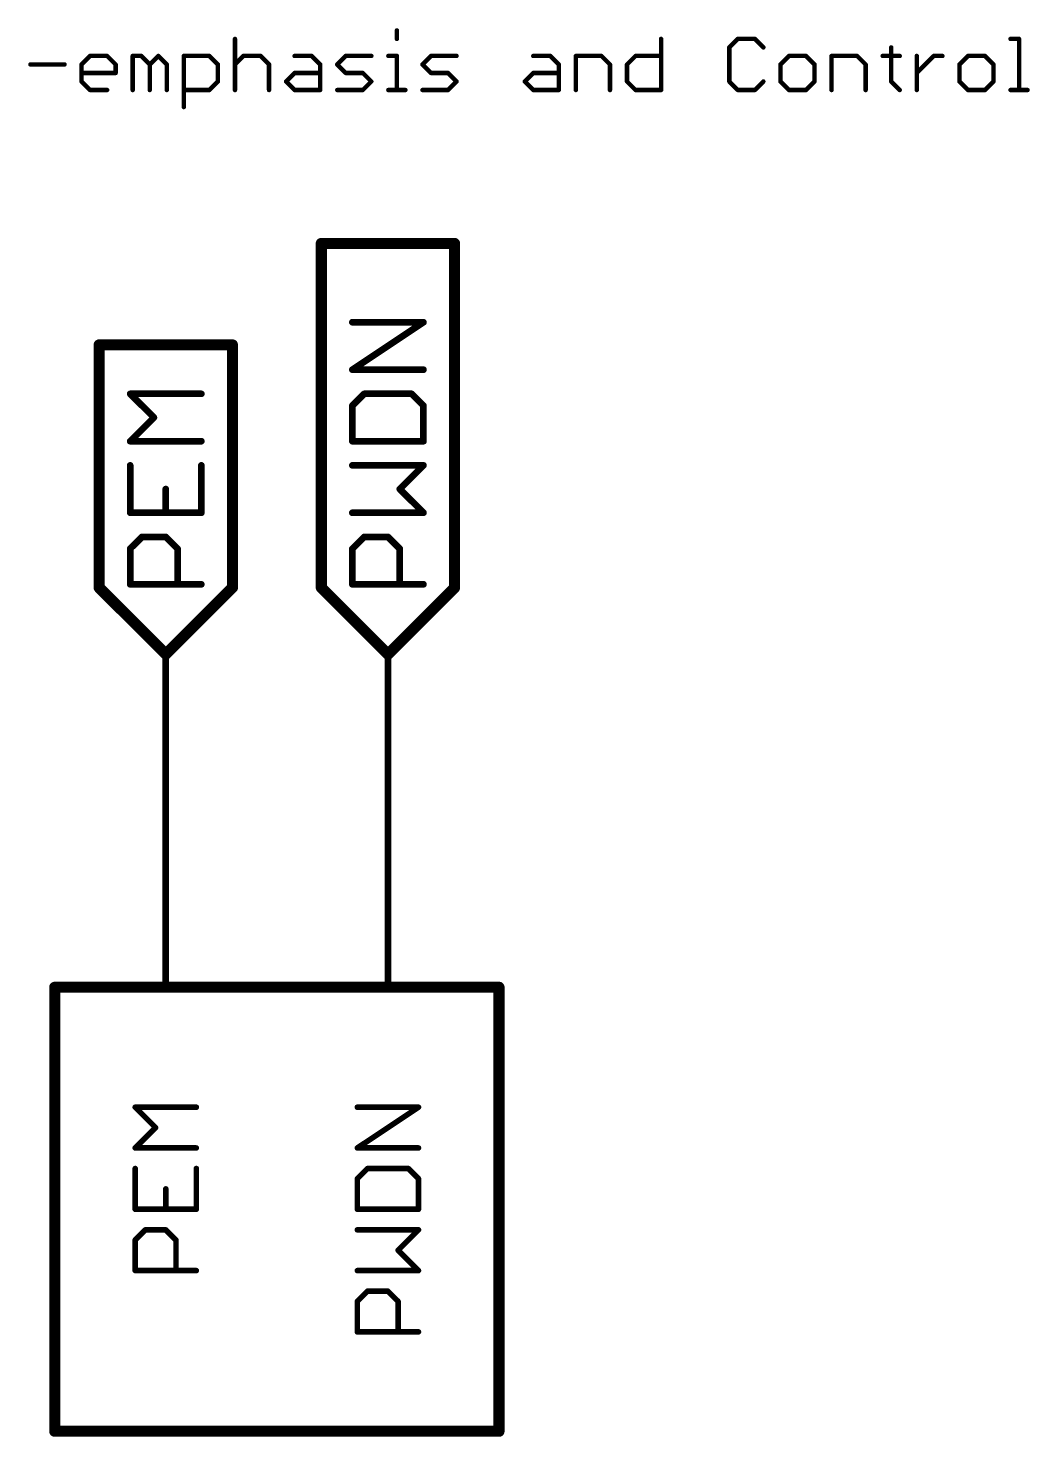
# Model space of a CAD drawing. Extents: x -72 to 265, y -97 to 216.
# Drawn here: x 172.11 to 195.02, y 27.81 to 60.05 of the extents above; entities that cross this region are included whole.
import ezdxf

# ---------------------------------------------------------------- set-up
doc = ezdxf.new("R2010")
doc.units = 0
for name, color, linetype in [('91', 94, 'CONTINUOUS'), ('94', 14, 'CONTINUOUS'), ('95', 251, 'CONTINUOUS')]:
    doc.layers.add(name, color=color, linetype=linetype)

msp = doc.modelspace()

# ---------------------------------------------------------------- linework, layer by layer
at = {"layer": '91', "const_width": 0.1524}
for points in [[(175.26, 43.18), (175.26, 45.72)], [(180.34, 43.18), (180.34, 45.72)]]:
    msp.add_lwpolyline(points, dxfattribs=at)
at = {"layer": '91', "const_width": 0.0762}
for points in [[(175.2981, 45.72, 1), (175.2219, 45.72)], [(180.3781, 45.72, 1), (180.3019, 45.72)], [(175.2219, 43.18, 1), (175.2981, 43.18)], [(180.3019, 43.18, 1), (180.3781, 43.18)]]:
    msp.add_lwpolyline(points, format="xyb", dxfattribs=at)
at = {"layer": '94'}
for points, const_width in [([(175.26, 43.18), (175.26, 38.1)], 0.1524), ([(180.34, 43.18), (180.34, 38.1)], 0.1524), ([(182.88, 38.1), (172.72, 38.1)], 0.254), ([(172.72, 38.1), (172.72, 27.94)], 0.254), ([(182.88, 27.94), (182.88, 38.1)], 0.254), ([(172.72, 27.94), (182.88, 27.94)], 0.254)]:
    msp.add_lwpolyline(points, dxfattribs=dict(at, const_width=const_width))
for points, const_width in [([(175.2981, 43.18, 1), (175.2219, 43.18)], 0.0762), ([(180.3781, 43.18, 1), (180.3019, 43.18)], 0.0762), ([(172.72, 38.1635, 1), (172.72, 38.0365)], 0.127), ([(172.7835, 38.1, 1), (172.6565, 38.1)], 0.127), ([(175.2219, 38.1, 1), (175.2981, 38.1)], 0.0762), ([(180.3019, 38.1, 1), (180.3781, 38.1)], 0.0762), ([(182.9435, 38.1, 1), (182.8165, 38.1)], 0.127), ([(182.88, 38.0365, 1), (182.88, 38.1635)], 0.127), ([(172.72, 28.0035, 1), (172.72, 27.8765)], 0.127), ([(182.88, 27.8765, 1), (182.88, 28.0035)], 0.127), ([(172.6565, 27.94, 1), (172.7835, 27.94)], 0.127), ([(182.8165, 27.94, 1), (182.9435, 27.94)], 0.127)]:
    msp.add_lwpolyline(points, format="xyb", dxfattribs=dict(at, const_width=const_width))
at = {"layer": '95'}
for points, const_width in [([(180.5448, 59.9951), (180.5448, 59.8002)], 0.1016), ([(176.8417, 59.8002), (176.8417, 58.6308)], 0.1016), ([(186.5867, 59.8002), (186.5867, 58.6308)], 0.1016), ([(188.3407, 59.8002), (188.1458, 59.6053)], 0.1016), ([(188.1458, 59.6053), (188.1458, 58.8257)], 0.1016), ([(188.7305, 59.8002), (188.3407, 59.8002)], 0.1016), ([(188.9254, 59.6053), (188.7305, 59.8002)], 0.1016), ([(191.8489, 59.6053), (191.8489, 58.8257)], 0.1016), ([(194.5775, 59.8002), (194.7724, 59.8002)], 0.1016), ([(194.7724, 59.8002), (194.7724, 58.6308)], 0.1016), ([(173.3335, 59.2155), (173.5284, 59.4104)], 0.1016), ([(173.5284, 59.4104), (173.9182, 59.4104)], 0.1016), ([(173.9182, 59.4104), (174.1131, 59.2155)], 0.1016), ([(174.5029, 58.6308), (174.5029, 59.4104)], 0.1016), ([(174.5029, 59.4104), (174.6978, 59.4104)], 0.1016), ([(174.6978, 59.4104), (174.8927, 59.2155)], 0.1016), ([(174.8927, 59.2155), (175.0876, 59.4104)], 0.1016), ([(175.0876, 59.4104), (175.2825, 59.2155)], 0.1016), ([(175.6723, 58.241), (175.6723, 59.4104)], 0.1016), ([(175.6723, 59.4104), (176.257, 59.4104)], 0.1016), ([(176.257, 59.4104), (176.4519, 59.2155)], 0.1016), ([(176.8417, 59.2155), (177.0366, 59.4104)], 0.1016), ([(177.0366, 59.4104), (177.4264, 59.4104)], 0.1016), ([(177.4264, 59.4104), (177.6213, 59.2155)], 0.1016), ([(178.206, 59.4104), (178.5958, 59.4104)], 0.1016), ([(178.5958, 59.4104), (178.7907, 59.2155)], 0.1016), ([(179.1805, 59.2155), (179.3754, 59.4104)], 0.1016), ([(179.3754, 59.4104), (179.9601, 59.4104)], 0.1016), ([(180.3499, 59.4104), (180.5448, 59.4104)], 0.1016), ([(180.5448, 59.4104), (180.5448, 58.6308)], 0.1016), ([(181.1295, 59.2155), (181.3244, 59.4104)], 0.1016), ([(181.3244, 59.4104), (181.9091, 59.4104)], 0.1016), ([(183.6632, 59.4104), (184.053, 59.4104)], 0.1016), ([(184.053, 59.4104), (184.2479, 59.2155)], 0.1016), ([(184.6377, 58.6308), (184.6377, 59.4104)], 0.1016), ([(184.6377, 59.4104), (185.2224, 59.4104)], 0.1016), ([(185.2224, 59.4104), (185.4173, 59.2155)], 0.1016), ([(185.8071, 59.2155), (186.002, 59.4104)], 0.1016), ([(186.002, 59.4104), (186.5867, 59.4104)], 0.1016), ([(189.5101, 59.4104), (189.3152, 59.2155)], 0.1016), ([(189.8999, 59.4104), (189.5101, 59.4104)], 0.1016), ([(190.0948, 59.2155), (189.8999, 59.4104)], 0.1016), ([(190.4846, 58.6308), (190.4846, 59.4104)], 0.1016), ([(190.4846, 59.4104), (191.0693, 59.4104)], 0.1016), ([(191.0693, 59.4104), (191.2642, 59.2155)], 0.1016), ([(191.654, 59.4104), (192.0438, 59.4104)], 0.1016), ([(192.4336, 58.6308), (192.4336, 59.4104)], 0.1016), ([(192.4336, 59.0206), (192.8234, 59.4104)], 0.1016), ([(192.8234, 59.4104), (193.0183, 59.4104)], 0.1016), ([(193.603, 59.4104), (193.4081, 59.2155)], 0.1016), ([(193.9928, 59.4104), (193.603, 59.4104)], 0.1016), ([(194.1877, 59.2155), (193.9928, 59.4104)], 0.1016), ([(172.1641, 59.2155), (172.9437, 59.2155)], 0.1016), ([(173.3335, 58.8257), (173.3335, 59.2155)], 0.1016), ([(174.1131, 59.0206), (173.3335, 59.0206)], 0.1016), ([(174.1131, 59.2155), (174.1131, 59.0206)], 0.1016), ([(174.8927, 59.2155), (174.8927, 58.6308)], 0.1016), ([(175.2825, 59.2155), (175.2825, 58.6308)], 0.1016), ([(176.4519, 59.2155), (176.4519, 58.8257)], 0.1016), ([(177.6213, 59.2155), (177.6213, 58.6308)], 0.1016), ([(178.0111, 58.8257), (178.206, 59.0206)], 0.1016), ([(178.206, 59.0206), (178.7907, 59.0206)], 0.1016), ([(178.7907, 59.2155), (178.7907, 58.6308)], 0.1016), ([(179.3754, 59.0206), (179.1805, 59.2155)], 0.1016), ([(179.7652, 59.0206), (179.3754, 59.0206)], 0.1016), ([(179.9601, 58.8257), (179.7652, 59.0206)], 0.1016), ([(181.3244, 59.0206), (181.1295, 59.2155)], 0.1016), ([(181.7142, 59.0206), (181.3244, 59.0206)], 0.1016), ([(181.9091, 58.8257), (181.7142, 59.0206)], 0.1016), ([(183.4683, 58.8257), (183.6632, 59.0206)], 0.1016), ([(183.6632, 59.0206), (184.2479, 59.0206)], 0.1016), ([(184.2479, 59.2155), (184.2479, 58.6308)], 0.1016), ([(185.4173, 59.2155), (185.4173, 58.6308)], 0.1016), ([(185.8071, 58.8257), (185.8071, 59.2155)], 0.1016), ([(189.3152, 59.2155), (189.3152, 58.8257)], 0.1016), ([(190.0948, 58.8257), (190.0948, 59.2155)], 0.1016), ([(191.2642, 59.2155), (191.2642, 58.6308)], 0.1016), ([(193.4081, 59.2155), (193.4081, 58.8257)], 0.1016), ([(194.1877, 58.8257), (194.1877, 59.2155)], 0.1016), ([(173.5284, 58.6308), (173.3335, 58.8257)], 0.1016), ([(173.9182, 58.6308), (173.5284, 58.6308)], 0.1016), ([(176.257, 58.6308), (175.6723, 58.6308)], 0.1016), ([(176.4519, 58.8257), (176.257, 58.6308)], 0.1016), ([(178.206, 58.6308), (178.0111, 58.8257)], 0.1016), ([(178.7907, 58.6308), (178.206, 58.6308)], 0.1016), ([(179.1805, 58.6308), (179.7652, 58.6308)], 0.1016), ([(179.7652, 58.6308), (179.9601, 58.8257)], 0.1016), ([(180.3499, 58.6308), (180.7397, 58.6308)], 0.1016), ([(181.1295, 58.6308), (181.7142, 58.6308)], 0.1016), ([(181.7142, 58.6308), (181.9091, 58.8257)], 0.1016), ([(183.6632, 58.6308), (183.4683, 58.8257)], 0.1016), ([(184.2479, 58.6308), (183.6632, 58.6308)], 0.1016), ([(186.002, 58.6308), (185.8071, 58.8257)], 0.1016), ([(186.5867, 58.6308), (186.002, 58.6308)], 0.1016), ([(188.1458, 58.8257), (188.3407, 58.6308)], 0.1016), ([(188.3407, 58.6308), (188.7305, 58.6308)], 0.1016), ([(188.7305, 58.6308), (188.9254, 58.8257)], 0.1016), ([(189.3152, 58.8257), (189.5101, 58.6308)], 0.1016), ([(189.5101, 58.6308), (189.8999, 58.6308)], 0.1016), ([(189.8999, 58.6308), (190.0948, 58.8257)], 0.1016), ([(191.8489, 58.8257), (192.0438, 58.6308)], 0.1016), ([(193.4081, 58.8257), (193.603, 58.6308)], 0.1016), ([(193.603, 58.6308), (193.9928, 58.6308)], 0.1016), ([(193.9928, 58.6308), (194.1877, 58.8257)], 0.1016), ([(194.5775, 58.6308), (194.9673, 58.6308)], 0.1016), ([(178.816, 47.244), (178.816, 55.1199)], 0.254), ([(178.816, 55.1199), (181.864, 55.1199)], 0.254), ([(181.864, 47.244), (181.864, 55.1199)], 0.254), ([(179.5258, 52.2317), (181.1528, 53.3163)], 0.1524), ([(181.1528, 53.3163), (179.5258, 53.3163)], 0.1524), ([(173.736, 47.244), (173.736, 52.7992)], 0.254), ([(173.736, 52.7992), (176.784, 52.7992)], 0.254), ([(176.784, 47.244), (176.784, 52.7992)], 0.254), ([(181.1528, 52.2317), (179.5258, 52.2317)], 0.1524), ([(174.9881, 51.1368), (174.4458, 51.6792)], 0.1524), ([(174.4458, 51.6792), (176.0728, 51.6792)], 0.1524), ([(179.797, 51.6792), (179.5258, 51.408)], 0.1524), ([(180.8816, 51.6792), (179.797, 51.6792)], 0.1524), ([(181.1528, 51.408), (180.8816, 51.6792)], 0.1524), ([(179.5258, 51.408), (179.5258, 50.5945)], 0.1524), ([(181.1528, 50.5945), (181.1528, 51.408)], 0.1524), ([(174.4458, 50.5945), (174.9881, 51.1368)], 0.1524), ([(176.0728, 50.5945), (174.4458, 50.5945)], 0.1524), ([(179.5258, 50.5945), (181.1528, 50.5945)], 0.1524), ([(174.4458, 50.042), (174.4458, 48.9574)], 0.1524), ([(176.0728, 48.9574), (176.0728, 50.042)], 0.1524), ([(181.1528, 50.042), (179.5258, 50.042)], 0.1524), ([(180.6105, 49.4997), (181.1528, 50.042)], 0.1524), ([(175.2593, 48.9574), (175.2593, 49.4997)], 0.1524), ([(181.1528, 48.9574), (180.6105, 49.4997)], 0.1524), ([(174.4458, 48.9574), (176.0728, 48.9574)], 0.1524), ([(179.5258, 48.9574), (181.1528, 48.9574)], 0.1524), ([(174.4458, 48.1337), (174.717, 48.4049)], 0.1524), ([(174.717, 48.4049), (175.2593, 48.4049)], 0.1524), ([(175.2593, 48.4049), (175.5305, 48.1337)], 0.1524), ([(179.5258, 48.1337), (179.797, 48.4049)], 0.1524), ([(179.797, 48.4049), (180.3393, 48.4049)], 0.1524), ([(180.3393, 48.4049), (180.6105, 48.1337)], 0.1524), ([(174.4458, 47.3202), (174.4458, 48.1337)], 0.1524), ([(175.5305, 48.1337), (175.5305, 47.3202)], 0.1524), ([(179.5258, 47.3202), (179.5258, 48.1337)], 0.1524), ([(180.6105, 48.1337), (180.6105, 47.3202)], 0.1524), ([(176.0728, 47.3202), (174.4458, 47.3202)], 0.1524), ([(181.1528, 47.3202), (179.5258, 47.3202)], 0.1524), ([(175.26, 45.72), (173.736, 47.244)], 0.254), ([(175.26, 45.72), (176.784, 47.244)], 0.254), ([(180.34, 45.72), (178.816, 47.244)], 0.254), ([(180.34, 45.72), (181.864, 47.244)], 0.254), ([(175.0264, 34.8895), (174.5603, 35.3555)], 0.127), ([(174.5603, 35.3555), (175.9585, 35.3555)], 0.127), ([(179.6403, 34.4234), (181.0385, 35.3555)], 0.127), ([(181.0385, 35.3555), (179.6403, 35.3555)], 0.127), ([(174.5603, 34.4234), (175.0264, 34.8895)], 0.127), ([(175.9585, 34.4234), (174.5603, 34.4234)], 0.127), ([(181.0385, 34.4234), (179.6403, 34.4234)], 0.127), ([(174.5603, 33.9523), (174.5603, 33.0201)], 0.127), ([(175.9585, 33.0201), (175.9585, 33.9523)], 0.127), ([(179.8733, 33.9523), (179.6403, 33.7192)], 0.127), ([(180.8055, 33.9523), (179.8733, 33.9523)], 0.127), ([(181.0385, 33.7192), (180.8055, 33.9523)], 0.127), ([(175.2594, 33.0201), (175.2594, 33.4862)], 0.127), ([(179.6403, 33.7192), (179.6403, 33.0201)], 0.127), ([(181.0385, 33.0201), (181.0385, 33.7192)], 0.127), ([(174.5603, 33.0201), (175.9585, 33.0201)], 0.127), ([(179.6403, 33.0201), (181.0385, 33.0201)], 0.127), ([(174.5603, 32.316), (174.7933, 32.549)], 0.127), ([(174.7933, 32.549), (175.2594, 32.549)], 0.127), ([(175.2594, 32.549), (175.4924, 32.316)], 0.127), ([(181.0385, 32.549), (179.6403, 32.549)], 0.127), ([(180.5724, 32.0829), (181.0385, 32.549)], 0.127), ([(174.5603, 31.6169), (174.5603, 32.316)], 0.127), ([(175.4924, 32.316), (175.4924, 31.6169)], 0.127), ([(181.0385, 31.6169), (180.5724, 32.0829)], 0.127), ([(175.9585, 31.6169), (174.5603, 31.6169)], 0.127), ([(179.6403, 31.6169), (181.0385, 31.6169)], 0.127), ([(179.6403, 30.9127), (179.8733, 31.1457)], 0.127), ([(179.6403, 30.2136), (179.6403, 30.9127)], 0.127), ([(179.8733, 31.1457), (180.3394, 31.1457)], 0.127), ([(180.3394, 31.1457), (180.5724, 30.9127)], 0.127), ([(180.5724, 30.9127), (180.5724, 30.2136)], 0.127), ([(181.0385, 30.2136), (179.6403, 30.2136)], 0.127)]:
    msp.add_lwpolyline(points, dxfattribs=dict(at, const_width=const_width))
for points, const_width in [([(180.5702, 59.9951, 1), (180.5194, 59.9951)], 0.0508), ([(176.8671, 59.8002, 1), (176.8163, 59.8002)], 0.0508), ([(180.5194, 59.8002, 1), (180.5702, 59.8002)], 0.0508), ([(186.6121, 59.8002, 1), (186.5613, 59.8002)], 0.0508), ([(188.1712, 59.6053, 1), (188.1204, 59.6053)], 0.0508), ([(188.1279, 59.6233, 1), (188.1638, 59.5873)], 0.0508), ([(188.3407, 59.8256, 1), (188.3407, 59.7748)], 0.0508), ([(188.3587, 59.7822, 1), (188.3228, 59.8182)], 0.0508), ([(188.7485, 59.8182, 1), (188.7126, 59.7822)], 0.0508), ([(188.7305, 59.7748, 1), (188.7305, 59.8256)], 0.0508), ([(188.9075, 59.5873, 1), (188.9434, 59.6233)], 0.0508), ([(191.8743, 59.6053, 1), (191.8235, 59.6053)], 0.0508), ([(194.5775, 59.8256, 1), (194.5775, 59.7748)], 0.0508), ([(194.7978, 59.8002, 1), (194.747, 59.8002)], 0.0508), ([(194.7724, 59.7748, 1), (194.7724, 59.8256)], 0.0508), ([(173.5284, 59.4358, 1), (173.5284, 59.385)], 0.0508), ([(173.5463, 59.3924, 1), (173.5104, 59.4284)], 0.0508), ([(173.9361, 59.4284, 1), (173.9002, 59.3924)], 0.0508), ([(173.9182, 59.385, 1), (173.9182, 59.4358)], 0.0508), ([(174.5283, 59.4104, 1), (174.4775, 59.4104)], 0.0508), ([(174.5029, 59.4358, 1), (174.5029, 59.385)], 0.0508), ([(174.7157, 59.4284, 1), (174.6798, 59.3924)], 0.0508), ([(174.6978, 59.385, 1), (174.6978, 59.4358)], 0.0508), ([(175.1055, 59.4284, 1), (175.0696, 59.3924)], 0.0508), ([(175.1055, 59.3924, 1), (175.0696, 59.4284)], 0.0508), ([(175.6977, 59.4104, 1), (175.6469, 59.4104)], 0.0508), ([(175.6723, 59.4358, 1), (175.6723, 59.385)], 0.0508), ([(176.2749, 59.4284, 1), (176.239, 59.3924)], 0.0508), ([(176.257, 59.385, 1), (176.257, 59.4358)], 0.0508), ([(177.0366, 59.4358, 1), (177.0366, 59.385)], 0.0508), ([(177.0545, 59.3924, 1), (177.0186, 59.4284)], 0.0508), ([(177.4443, 59.4284, 1), (177.4084, 59.3924)], 0.0508), ([(177.4264, 59.385, 1), (177.4264, 59.4358)], 0.0508), ([(178.206, 59.4358, 1), (178.206, 59.385)], 0.0508), ([(178.6137, 59.4284, 1), (178.5778, 59.3924)], 0.0508), ([(178.5958, 59.385, 1), (178.5958, 59.4358)], 0.0508), ([(179.3754, 59.4358, 1), (179.3754, 59.385)], 0.0508), ([(179.3933, 59.3924, 1), (179.3574, 59.4284)], 0.0508), ([(179.9601, 59.385, 1), (179.9601, 59.4358)], 0.0508), ([(180.3499, 59.4358, 1), (180.3499, 59.385)], 0.0508), ([(180.5702, 59.4104, 1), (180.5194, 59.4104)], 0.0508), ([(180.5448, 59.385, 1), (180.5448, 59.4358)], 0.0508), ([(181.3244, 59.4358, 1), (181.3244, 59.385)], 0.0508), ([(181.3423, 59.3924, 1), (181.3064, 59.4284)], 0.0508), ([(181.9091, 59.385, 1), (181.9091, 59.4358)], 0.0508), ([(183.6632, 59.4358, 1), (183.6632, 59.385)], 0.0508), ([(184.0709, 59.4284, 1), (184.035, 59.3924)], 0.0508), ([(184.053, 59.385, 1), (184.053, 59.4358)], 0.0508), ([(184.6631, 59.4104, 1), (184.6123, 59.4104)], 0.0508), ([(184.6377, 59.4358, 1), (184.6377, 59.385)], 0.0508), ([(185.2403, 59.4284, 1), (185.2044, 59.3924)], 0.0508), ([(185.2224, 59.385, 1), (185.2224, 59.4358)], 0.0508), ([(186.002, 59.4358, 1), (186.002, 59.385)], 0.0508), ([(186.0199, 59.3924, 1), (185.984, 59.4284)], 0.0508), ([(186.5867, 59.385, 1), (186.5867, 59.4358)], 0.0508), ([(189.5101, 59.4358, 1), (189.5101, 59.385)], 0.0508), ([(189.5281, 59.3924, 1), (189.4922, 59.4284)], 0.0508), ([(189.9179, 59.4284, 1), (189.882, 59.3924)], 0.0508), ([(189.8999, 59.385, 1), (189.8999, 59.4358)], 0.0508), ([(190.51, 59.4104, 1), (190.4592, 59.4104)], 0.0508), ([(190.4846, 59.4358, 1), (190.4846, 59.385)], 0.0508), ([(191.0873, 59.4284, 1), (191.0514, 59.3924)], 0.0508), ([(191.0693, 59.385, 1), (191.0693, 59.4358)], 0.0508), ([(191.654, 59.4358, 1), (191.654, 59.385)], 0.0508), ([(192.0438, 59.385, 1), (192.0438, 59.4358)], 0.0508), ([(192.459, 59.4104, 1), (192.4082, 59.4104)], 0.0508), ([(192.8234, 59.4358, 1), (192.8234, 59.385)], 0.0508), ([(192.8414, 59.3924, 1), (192.8055, 59.4284)], 0.0508), ([(193.0183, 59.385, 1), (193.0183, 59.4358)], 0.0508), ([(193.603, 59.4358, 1), (193.603, 59.385)], 0.0508), ([(193.621, 59.3924, 1), (193.5851, 59.4284)], 0.0508), ([(194.0108, 59.4284, 1), (193.9749, 59.3924)], 0.0508), ([(193.9928, 59.385, 1), (193.9928, 59.4358)], 0.0508), ([(172.1641, 59.2409, 1), (172.1641, 59.1901)], 0.0508), ([(172.9437, 59.1901, 1), (172.9437, 59.2409)], 0.0508), ([(173.3155, 59.2335, 1), (173.3514, 59.1975)], 0.0508), ([(173.3589, 59.2155, 1), (173.3081, 59.2155)], 0.0508), ([(173.3335, 59.046, 1), (173.3335, 58.9952)], 0.0508), ([(174.1385, 59.2155, 1), (174.0877, 59.2155)], 0.0508), ([(174.0877, 59.0206, 1), (174.1385, 59.0206)], 0.0508), ([(174.0951, 59.1975, 1), (174.131, 59.2335)], 0.0508), ([(174.1131, 58.9952, 1), (174.1131, 59.046)], 0.0508), ([(174.8747, 59.2335, 1), (174.9106, 59.1975)], 0.0508), ([(174.9181, 59.2155, 1), (174.8673, 59.2155)], 0.0508), ([(174.8747, 59.1975, 1), (174.9106, 59.2335)], 0.0508), ([(175.3079, 59.2155, 1), (175.2571, 59.2155)], 0.0508), ([(175.2645, 59.1975, 1), (175.3004, 59.2335)], 0.0508), ([(176.4773, 59.2155, 1), (176.4265, 59.2155)], 0.0508), ([(176.4339, 59.1975, 1), (176.4698, 59.2335)], 0.0508), ([(176.8237, 59.2335, 1), (176.8596, 59.1975)], 0.0508), ([(177.6467, 59.2155, 1), (177.5959, 59.2155)], 0.0508), ([(177.6033, 59.1975, 1), (177.6392, 59.2335)], 0.0508), ([(178.206, 59.046, 1), (178.206, 58.9952)], 0.0508), ([(178.2239, 59.0026, 1), (178.188, 59.0386)], 0.0508), ([(178.8161, 59.2155, 1), (178.7653, 59.2155)], 0.0508), ([(178.7727, 59.1975, 1), (178.8086, 59.2335)], 0.0508), ([(178.7907, 58.9952, 1), (178.7907, 59.046)], 0.0508), ([(179.1984, 59.2335, 1), (179.1625, 59.1975)], 0.0508), ([(179.1625, 59.2335, 1), (179.1984, 59.1975)], 0.0508), ([(179.3754, 59.046, 1), (179.3754, 58.9952)], 0.0508), ([(179.3574, 59.0026, 1), (179.3933, 59.0386)], 0.0508), ([(179.7831, 59.0386, 1), (179.7472, 59.0026)], 0.0508), ([(179.7652, 58.9952, 1), (179.7652, 59.046)], 0.0508), ([(181.1474, 59.2335, 1), (181.1115, 59.1975)], 0.0508), ([(181.1115, 59.2335, 1), (181.1474, 59.1975)], 0.0508), ([(181.3244, 59.046, 1), (181.3244, 58.9952)], 0.0508), ([(181.3064, 59.0026, 1), (181.3423, 59.0386)], 0.0508), ([(181.7321, 59.0386, 1), (181.6962, 59.0026)], 0.0508), ([(181.7142, 58.9952, 1), (181.7142, 59.046)], 0.0508), ([(183.6632, 59.046, 1), (183.6632, 58.9952)], 0.0508), ([(183.6811, 59.0026, 1), (183.6452, 59.0386)], 0.0508), ([(184.2733, 59.2155, 1), (184.2225, 59.2155)], 0.0508), ([(184.2299, 59.1975, 1), (184.2658, 59.2335)], 0.0508), ([(184.2479, 58.9952, 1), (184.2479, 59.046)], 0.0508), ([(185.4427, 59.2155, 1), (185.3919, 59.2155)], 0.0508), ([(185.3993, 59.1975, 1), (185.4352, 59.2335)], 0.0508), ([(185.7891, 59.2335, 1), (185.825, 59.1975)], 0.0508), ([(185.8325, 59.2155, 1), (185.7817, 59.2155)], 0.0508), ([(189.3406, 59.2155, 1), (189.2898, 59.2155)], 0.0508), ([(189.2973, 59.2335, 1), (189.3332, 59.1975)], 0.0508), ([(190.1202, 59.2155, 1), (190.0694, 59.2155)], 0.0508), ([(190.0769, 59.1975, 1), (190.1128, 59.2335)], 0.0508), ([(191.2896, 59.2155, 1), (191.2388, 59.2155)], 0.0508), ([(191.2463, 59.1975, 1), (191.2822, 59.2335)], 0.0508), ([(192.4157, 59.0386, 1), (192.4516, 59.0026)], 0.0508), ([(193.4335, 59.2155, 1), (193.3827, 59.2155)], 0.0508), ([(193.3902, 59.2335, 1), (193.4261, 59.1975)], 0.0508), ([(194.2131, 59.2155, 1), (194.1623, 59.2155)], 0.0508), ([(194.1698, 59.1975, 1), (194.2057, 59.2335)], 0.0508), ([(173.3514, 58.8437, 1), (173.3155, 58.8077)], 0.0508), ([(173.3081, 58.8257, 1), (173.3589, 58.8257)], 0.0508), ([(173.5284, 58.6562, 1), (173.5284, 58.6054)], 0.0508), ([(173.5104, 58.6128, 1), (173.5463, 58.6488)], 0.0508), ([(173.9182, 58.6054, 1), (173.9182, 58.6562)], 0.0508), ([(175.6723, 58.6562, 1), (175.6723, 58.6054)], 0.0508), ([(176.239, 58.6488, 1), (176.2749, 58.6128)], 0.0508), ([(176.257, 58.6054, 1), (176.257, 58.6562)], 0.0508), ([(176.4265, 58.8257, 1), (176.4773, 58.8257)], 0.0508), ([(176.4698, 58.8077, 1), (176.4339, 58.8437)], 0.0508), ([(178.029, 58.8437, 1), (177.9931, 58.8077)], 0.0508), ([(177.9931, 58.8437, 1), (178.029, 58.8077)], 0.0508), ([(178.206, 58.6562, 1), (178.206, 58.6054)], 0.0508), ([(178.188, 58.6128, 1), (178.2239, 58.6488)], 0.0508), ([(178.7907, 58.6054, 1), (178.7907, 58.6562)], 0.0508), ([(179.1805, 58.6562, 1), (179.1805, 58.6054)], 0.0508), ([(179.7472, 58.6488, 1), (179.7831, 58.6128)], 0.0508), ([(179.7652, 58.6054, 1), (179.7652, 58.6562)], 0.0508), ([(179.978, 58.8077, 1), (179.9421, 58.8437)], 0.0508), ([(179.9421, 58.8077, 1), (179.978, 58.8437)], 0.0508), ([(180.3499, 58.6562, 1), (180.3499, 58.6054)], 0.0508), ([(180.7397, 58.6054, 1), (180.7397, 58.6562)], 0.0508), ([(181.1295, 58.6562, 1), (181.1295, 58.6054)], 0.0508), ([(181.6962, 58.6488, 1), (181.7321, 58.6128)], 0.0508), ([(181.7142, 58.6054, 1), (181.7142, 58.6562)], 0.0508), ([(181.927, 58.8077, 1), (181.8911, 58.8437)], 0.0508), ([(181.8911, 58.8077, 1), (181.927, 58.8437)], 0.0508), ([(183.4862, 58.8437, 1), (183.4503, 58.8077)], 0.0508), ([(183.4503, 58.8437, 1), (183.4862, 58.8077)], 0.0508), ([(183.6632, 58.6562, 1), (183.6632, 58.6054)], 0.0508), ([(183.6452, 58.6128, 1), (183.6811, 58.6488)], 0.0508), ([(184.2479, 58.6054, 1), (184.2479, 58.6562)], 0.0508), ([(185.825, 58.8437, 1), (185.7891, 58.8077)], 0.0508), ([(185.7817, 58.8257, 1), (185.8325, 58.8257)], 0.0508), ([(186.002, 58.6562, 1), (186.002, 58.6054)], 0.0508), ([(185.984, 58.6128, 1), (186.0199, 58.6488)], 0.0508), ([(186.5867, 58.6054, 1), (186.5867, 58.6562)], 0.0508), ([(188.1638, 58.8437, 1), (188.1279, 58.8077)], 0.0508), ([(188.1204, 58.8257, 1), (188.1712, 58.8257)], 0.0508), ([(188.3407, 58.6562, 1), (188.3407, 58.6054)], 0.0508), ([(188.3228, 58.6128, 1), (188.3587, 58.6488)], 0.0508), ([(188.7126, 58.6488, 1), (188.7485, 58.6128)], 0.0508), ([(188.7305, 58.6054, 1), (188.7305, 58.6562)], 0.0508), ([(188.9434, 58.8077, 1), (188.9075, 58.8437)], 0.0508), ([(189.3332, 58.8437, 1), (189.2973, 58.8077)], 0.0508), ([(189.2898, 58.8257, 1), (189.3406, 58.8257)], 0.0508), ([(189.5101, 58.6562, 1), (189.5101, 58.6054)], 0.0508), ([(189.4922, 58.6128, 1), (189.5281, 58.6488)], 0.0508), ([(189.882, 58.6488, 1), (189.9179, 58.6128)], 0.0508), ([(189.8999, 58.6054, 1), (189.8999, 58.6562)], 0.0508), ([(190.0694, 58.8257, 1), (190.1202, 58.8257)], 0.0508), ([(190.1128, 58.8077, 1), (190.0769, 58.8437)], 0.0508), ([(191.8669, 58.8437, 1), (191.831, 58.8077)], 0.0508), ([(191.8235, 58.8257, 1), (191.8743, 58.8257)], 0.0508), ([(192.0259, 58.6128, 1), (192.0618, 58.6488)], 0.0508), ([(193.4261, 58.8437, 1), (193.3902, 58.8077)], 0.0508), ([(193.3827, 58.8257, 1), (193.4335, 58.8257)], 0.0508), ([(193.603, 58.6562, 1), (193.603, 58.6054)], 0.0508), ([(193.5851, 58.6128, 1), (193.621, 58.6488)], 0.0508), ([(193.9749, 58.6488, 1), (194.0108, 58.6128)], 0.0508), ([(193.9928, 58.6054, 1), (193.9928, 58.6562)], 0.0508), ([(194.1623, 58.8257, 1), (194.2131, 58.8257)], 0.0508), ([(194.2057, 58.8077, 1), (194.1698, 58.8437)], 0.0508), ([(194.5775, 58.6562, 1), (194.5775, 58.6054)], 0.0508), ([(194.9673, 58.6054, 1), (194.9673, 58.6562)], 0.0508), ([(174.4775, 58.6308, 1), (174.5283, 58.6308)], 0.0508), ([(174.8673, 58.6308, 1), (174.9181, 58.6308)], 0.0508), ([(175.2571, 58.6308, 1), (175.3079, 58.6308)], 0.0508), ([(176.8163, 58.6308, 1), (176.8671, 58.6308)], 0.0508), ([(177.5959, 58.6308, 1), (177.6467, 58.6308)], 0.0508), ([(178.7653, 58.6308, 1), (178.8161, 58.6308)], 0.0508), ([(180.5194, 58.6308, 1), (180.5702, 58.6308)], 0.0508), ([(184.2225, 58.6308, 1), (184.2733, 58.6308)], 0.0508), ([(184.6123, 58.6308, 1), (184.6631, 58.6308)], 0.0508), ([(185.3919, 58.6308, 1), (185.4427, 58.6308)], 0.0508), ([(186.5613, 58.6308, 1), (186.6121, 58.6308)], 0.0508), ([(190.4592, 58.6308, 1), (190.51, 58.6308)], 0.0508), ([(191.2388, 58.6308, 1), (191.2896, 58.6308)], 0.0508), ([(192.4082, 58.6308, 1), (192.459, 58.6308)], 0.0508), ([(194.747, 58.6308, 1), (194.7978, 58.6308)], 0.0508), ([(175.6469, 58.241, 1), (175.6977, 58.241)], 0.0508), ([(178.8795, 55.1199, 1), (178.7525, 55.1199)], 0.127), ([(178.816, 55.1834, 1), (178.816, 55.0564)], 0.127), ([(181.9275, 55.1199, 1), (181.8005, 55.1199)], 0.127), ([(181.864, 55.0564, 1), (181.864, 55.1834)], 0.127), ([(179.5258, 53.3544, 1), (179.5258, 53.2782)], 0.0762), ([(181.1739, 53.2846, 1), (181.1317, 53.348)], 0.0762), ([(181.1528, 53.2782, 1), (181.1528, 53.3544)], 0.0762), ([(173.7995, 52.7992, 1), (173.6725, 52.7992)], 0.127), ([(173.736, 52.8627, 1), (173.736, 52.7357)], 0.127), ([(176.8475, 52.7992, 1), (176.7205, 52.7992)], 0.127), ([(176.784, 52.7357, 1), (176.784, 52.8627)], 0.127), ([(179.5258, 52.2698, 1), (179.5258, 52.1936)], 0.0762), ([(179.5047, 52.2634, 1), (179.5469, 52.2)], 0.0762), ([(181.1528, 52.1936, 1), (181.1528, 52.2698)], 0.0762), ([(174.4728, 51.7061, 1), (174.4189, 51.6522)], 0.0762), ([(174.4458, 51.7173, 1), (174.4458, 51.6411)], 0.0762), ([(176.0728, 51.6411, 1), (176.0728, 51.7173)], 0.0762), ([(179.797, 51.7173, 1), (179.797, 51.6411)], 0.0762), ([(179.8239, 51.6522, 1), (179.77, 51.7061)], 0.0762), ([(180.9086, 51.7061, 1), (180.8547, 51.6522)], 0.0762), ([(180.8816, 51.6411, 1), (180.8816, 51.7173)], 0.0762), ([(179.5639, 51.408, 1), (179.4877, 51.408)], 0.0762), ([(179.4989, 51.4349, 1), (179.5528, 51.3811)], 0.0762), ([(181.1909, 51.408, 1), (181.1147, 51.408)], 0.0762), ([(181.1259, 51.3811, 1), (181.1797, 51.4349)], 0.0762), ([(175.0151, 51.1099, 1), (174.9612, 51.1638)], 0.0762), ([(174.9612, 51.1099, 1), (175.0151, 51.1638)], 0.0762), ([(174.4458, 50.6326, 1), (174.4458, 50.5564)], 0.0762), ([(174.4189, 50.6215, 1), (174.4728, 50.5676)], 0.0762), ([(176.0728, 50.5564, 1), (176.0728, 50.6326)], 0.0762), ([(179.5258, 50.6326, 1), (179.5258, 50.5564)], 0.0762), ([(179.4877, 50.5945, 1), (179.5639, 50.5945)], 0.0762), ([(181.1147, 50.5945, 1), (181.1909, 50.5945)], 0.0762), ([(181.1528, 50.5564, 1), (181.1528, 50.6326)], 0.0762), ([(174.4839, 50.042, 1), (174.4077, 50.042)], 0.0762), ([(176.1109, 50.042, 1), (176.0347, 50.042)], 0.0762), ([(179.5258, 50.0801, 1), (179.5258, 50.0039)], 0.0762), ([(181.1797, 50.0151, 1), (181.1259, 50.069)], 0.0762), ([(181.1528, 50.0039, 1), (181.1528, 50.0801)], 0.0762), ([(175.2974, 49.4997, 1), (175.2212, 49.4997)], 0.0762), ([(180.6374, 49.5266, 1), (180.5835, 49.4727)], 0.0762), ([(180.5835, 49.5266, 1), (180.6374, 49.4727)], 0.0762), ([(174.4458, 48.9955, 1), (174.4458, 48.9193)], 0.0762), ([(174.4077, 48.9574, 1), (174.4839, 48.9574)], 0.0762), ([(175.2212, 48.9574, 1), (175.2974, 48.9574)], 0.0762), ([(176.0347, 48.9574, 1), (176.1109, 48.9574)], 0.0762), ([(176.0728, 48.9193, 1), (176.0728, 48.9955)], 0.0762), ([(179.5258, 48.9955, 1), (179.5258, 48.9193)], 0.0762), ([(181.1259, 48.9304, 1), (181.1797, 48.9843)], 0.0762), ([(181.1528, 48.9193, 1), (181.1528, 48.9955)], 0.0762), ([(174.717, 48.443, 1), (174.717, 48.3668)], 0.0762), ([(174.7439, 48.3779, 1), (174.69, 48.4318)], 0.0762), ([(175.2862, 48.4318, 1), (175.2324, 48.3779)], 0.0762), ([(175.2593, 48.3668, 1), (175.2593, 48.443)], 0.0762), ([(179.797, 48.443, 1), (179.797, 48.3668)], 0.0762), ([(179.8239, 48.3779, 1), (179.77, 48.4318)], 0.0762), ([(180.3662, 48.4318, 1), (180.3124, 48.3779)], 0.0762), ([(180.3393, 48.3668, 1), (180.3393, 48.443)], 0.0762), ([(174.4839, 48.1337, 1), (174.4077, 48.1337)], 0.0762), ([(174.4189, 48.1606, 1), (174.4728, 48.1068)], 0.0762), ([(175.5686, 48.1337, 1), (175.4924, 48.1337)], 0.0762), ([(175.5035, 48.1068, 1), (175.5574, 48.1606)], 0.0762), ([(179.5639, 48.1337, 1), (179.4877, 48.1337)], 0.0762), ([(179.4989, 48.1606, 1), (179.5528, 48.1068)], 0.0762), ([(180.6486, 48.1337, 1), (180.5724, 48.1337)], 0.0762), ([(180.5835, 48.1068, 1), (180.6374, 48.1606)], 0.0762), ([(174.4458, 47.3583, 1), (174.4458, 47.2821)], 0.0762), ([(176.0728, 47.2821, 1), (176.0728, 47.3583)], 0.0762), ([(179.5258, 47.3583, 1), (179.5258, 47.2821)], 0.0762), ([(181.1528, 47.2821, 1), (181.1528, 47.3583)], 0.0762), ([(173.7809, 47.2889, 1), (173.6911, 47.1991)], 0.127), ([(173.6725, 47.244, 1), (173.7995, 47.244)], 0.127), ([(174.4077, 47.3202, 1), (174.4839, 47.3202)], 0.0762), ([(175.4924, 47.3202, 1), (175.5686, 47.3202)], 0.0762), ([(176.7205, 47.244, 1), (176.8475, 47.244)], 0.127), ([(176.8289, 47.1991, 1), (176.7391, 47.2889)], 0.127), ([(178.8609, 47.2889, 1), (178.7711, 47.1991)], 0.127), ([(178.7525, 47.244, 1), (178.8795, 47.244)], 0.127), ([(179.4877, 47.3202, 1), (179.5639, 47.3202)], 0.0762), ([(180.5724, 47.3202, 1), (180.6486, 47.3202)], 0.0762), ([(181.8005, 47.244, 1), (181.9275, 47.244)], 0.127), ([(181.9089, 47.1991, 1), (181.8191, 47.2889)], 0.127), ([(175.2151, 45.7649, 1), (175.3049, 45.6751)], 0.127), ([(175.2151, 45.6751, 1), (175.3049, 45.7649)], 0.127), ([(180.2951, 45.7649, 1), (180.3849, 45.6751)], 0.127), ([(180.2951, 45.6751, 1), (180.3849, 45.7649)], 0.127), ([(174.5603, 35.3873, 1), (174.5603, 35.3238)], 0.0635), ([(174.5828, 35.378, 1), (174.5379, 35.3331)], 0.0635), ([(175.9585, 35.3238, 1), (175.9585, 35.3873)], 0.0635), ([(179.6403, 35.3873, 1), (179.6403, 35.3238)], 0.0635), ([(181.0561, 35.3291, 1), (181.0209, 35.382)], 0.0635), ([(181.0385, 35.3238, 1), (181.0385, 35.3873)], 0.0635), ([(175.0488, 34.867, 1), (175.0039, 34.9119)], 0.0635), ([(175.0039, 34.867, 1), (175.0488, 34.9119)], 0.0635), ([(174.5603, 34.4552, 1), (174.5603, 34.3917)], 0.0635), ([(174.5379, 34.4459, 1), (174.5828, 34.401)], 0.0635), ([(175.9585, 34.3917, 1), (175.9585, 34.4552)], 0.0635), ([(179.6403, 34.4552, 1), (179.6403, 34.3917)], 0.0635), ([(179.6227, 34.4498, 1), (179.6579, 34.397)], 0.0635), ([(181.0385, 34.3917, 1), (181.0385, 34.4552)], 0.0635), ([(174.5921, 33.9523, 1), (174.5286, 33.9523)], 0.0635), ([(175.9903, 33.9523, 1), (175.9268, 33.9523)], 0.0635), ([(179.8733, 33.984, 1), (179.8733, 33.9205)], 0.0635), ([(179.8958, 33.9298, 1), (179.8509, 33.9747)], 0.0635), ([(180.8279, 33.9747, 1), (180.783, 33.9298)], 0.0635), ([(180.8055, 33.9205, 1), (180.8055, 33.984)], 0.0635), ([(175.2912, 33.4862, 1), (175.2277, 33.4862)], 0.0635), ([(179.6721, 33.7192, 1), (179.6086, 33.7192)], 0.0635), ([(179.6179, 33.7417, 1), (179.6628, 33.6968)], 0.0635), ([(181.0702, 33.7192, 1), (181.0068, 33.7192)], 0.0635), ([(181.016, 33.6968, 1), (181.061, 33.7417)], 0.0635), ([(174.5603, 33.0519, 1), (174.5603, 32.9884)], 0.0635), ([(174.5286, 33.0201, 1), (174.5921, 33.0201)], 0.0635), ([(175.2277, 33.0201, 1), (175.2912, 33.0201)], 0.0635), ([(175.9268, 33.0201, 1), (175.9903, 33.0201)], 0.0635), ([(175.9585, 32.9884, 1), (175.9585, 33.0519)], 0.0635), ([(179.6403, 33.0519, 1), (179.6403, 32.9884)], 0.0635), ([(179.6086, 33.0201, 1), (179.6721, 33.0201)], 0.0635), ([(181.0068, 33.0201, 1), (181.0702, 33.0201)], 0.0635), ([(181.0385, 32.9884, 1), (181.0385, 33.0519)], 0.0635), ([(174.7933, 32.5807, 1), (174.7933, 32.5172)], 0.0635), ([(174.8158, 32.5265, 1), (174.7709, 32.5714)], 0.0635), ([(175.2819, 32.5714, 1), (175.237, 32.5265)], 0.0635), ([(175.2594, 32.5172, 1), (175.2594, 32.5807)], 0.0635), ([(179.6403, 32.5807, 1), (179.6403, 32.5172)], 0.0635), ([(181.061, 32.5265, 1), (181.016, 32.5714)], 0.0635), ([(181.0385, 32.5172, 1), (181.0385, 32.5807)], 0.0635), ([(174.5921, 32.316, 1), (174.5286, 32.316)], 0.0635), ([(174.5379, 32.3384, 1), (174.5828, 32.2935)], 0.0635), ([(175.5242, 32.316, 1), (175.4607, 32.316)], 0.0635), ([(175.47, 32.2935, 1), (175.5149, 32.3384)], 0.0635), ([(180.5949, 32.1054, 1), (180.55, 32.0605)], 0.0635), ([(180.55, 32.1054, 1), (180.5949, 32.0605)], 0.0635), ([(174.5603, 31.6486, 1), (174.5603, 31.5851)], 0.0635), ([(174.5286, 31.6169, 1), (174.5921, 31.6169)], 0.0635), ([(175.4607, 31.6169, 1), (175.5242, 31.6169)], 0.0635), ([(175.9585, 31.5851, 1), (175.9585, 31.6486)], 0.0635), ([(179.6403, 31.6486, 1), (179.6403, 31.5851)], 0.0635), ([(181.016, 31.5944, 1), (181.061, 31.6393)], 0.0635), ([(181.0385, 31.5851, 1), (181.0385, 31.6486)], 0.0635), ([(179.6721, 30.9127, 1), (179.6086, 30.9127)], 0.0635), ([(179.6179, 30.9351, 1), (179.6628, 30.8902)], 0.0635), ([(179.8733, 31.1775, 1), (179.8733, 31.114)], 0.0635), ([(179.8958, 31.1233, 1), (179.8509, 31.1682)], 0.0635), ([(180.3619, 31.1682, 1), (180.317, 31.1233)], 0.0635), ([(180.3394, 31.114, 1), (180.3394, 31.1775)], 0.0635), ([(180.6042, 30.9127, 1), (180.5407, 30.9127)], 0.0635), ([(180.55, 30.8902, 1), (180.5949, 30.9351)], 0.0635), ([(179.6403, 30.2453, 1), (179.6403, 30.1818)], 0.0635), ([(179.6086, 30.2136, 1), (179.6721, 30.2136)], 0.0635), ([(180.5407, 30.2136, 1), (180.6042, 30.2136)], 0.0635), ([(181.0385, 30.1818, 1), (181.0385, 30.2453)], 0.0635)]:
    msp.add_lwpolyline(points, format="xyb", dxfattribs=dict(at, const_width=const_width))

doc.saveas('drawing.dxf')
